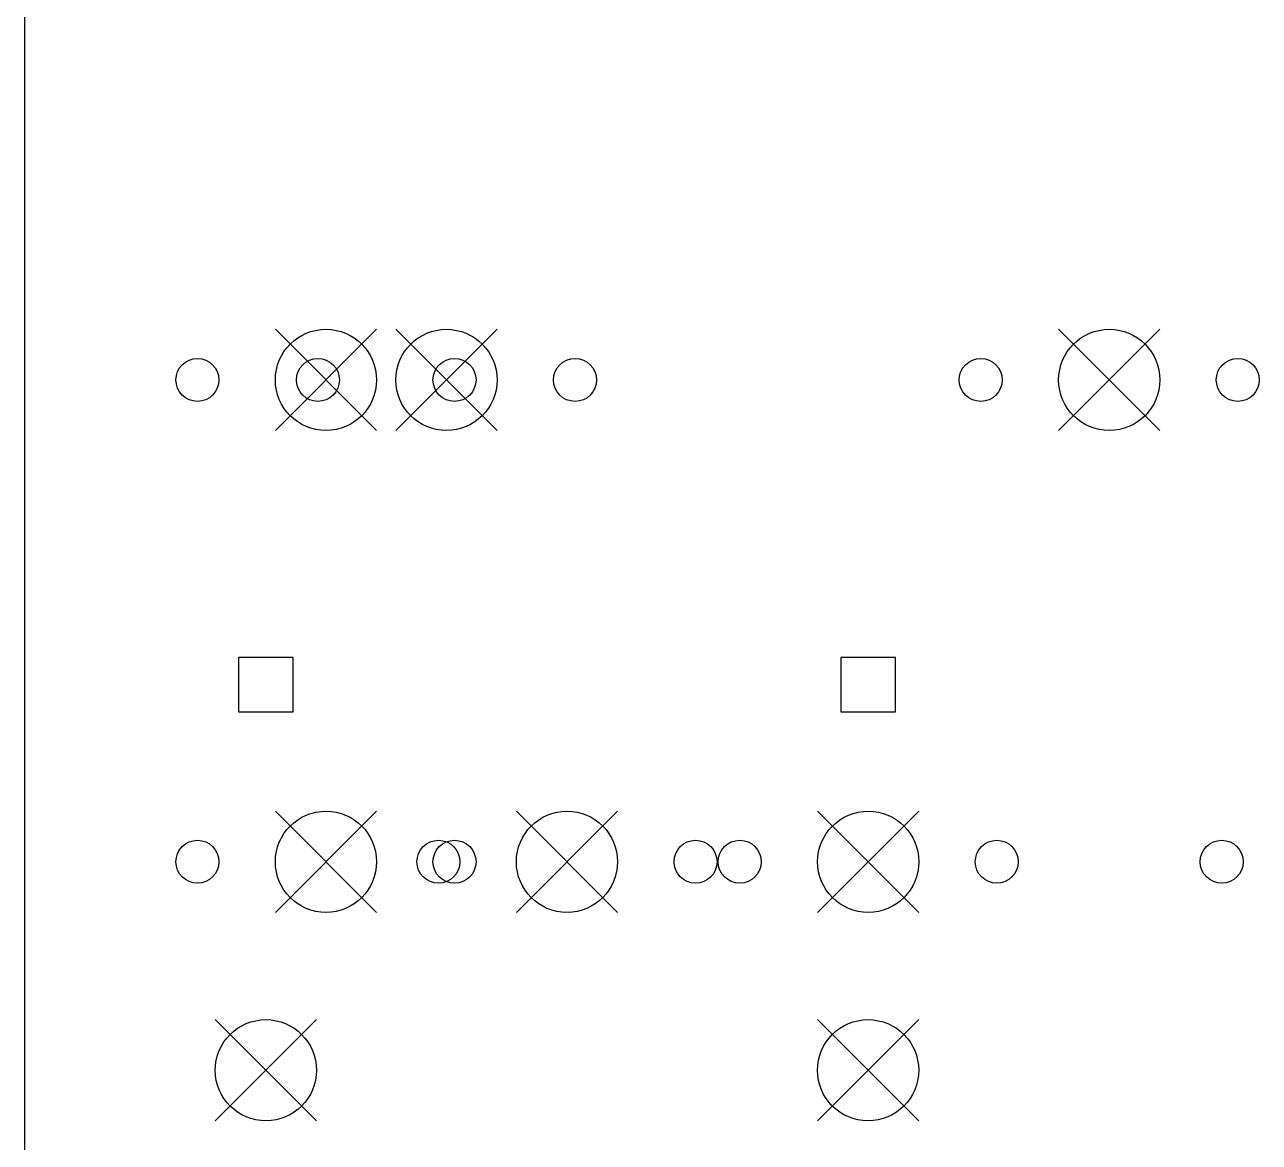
# Model space of a CAD drawing. Extents: x 35 to 385, y -225 to -55.
# Drawn here: x 37.15 to 85.94, y -184.44 to -140.26 of the extents above; entities that cross this region are included whole.
import ezdxf

# ---------------------------------------------------------------- set-up
doc = ezdxf.new("R2010")
doc.units = 0
doc.layers.add('BLACK', color=7, linetype='CONTINUOUS')

msp = doc.modelspace()

# ---------------------------------------------------------------- linework, layer by layer
at = {"layer": 'BLACK', "linetype": 'CONTINUOUS'}
for p, q in [((37.1475, -198.626), (37.1475, -58.6236)), ((47.0538, -152.305), (51.0538, -156.305)), ((51.0538, -152.305), (47.0538, -156.305)), ((51.8162, -152.305), (55.8162, -156.305)), ((55.8162, -152.305), (51.8162, -156.305)), ((78.01, -152.305), (82.01, -156.305)), ((82.01, -152.305), (78.01, -156.305)), ((47.7571, -165.277), (45.6004, -165.277)), ((45.6004, -165.277), (45.6004, -167.433)), ((47.7571, -167.433), (47.7571, -165.277)), ((71.5571, -165.277), (69.4004, -165.277)), ((69.4004, -165.277), (69.4004, -167.433)), ((71.5571, -167.433), (71.5571, -165.277)), ((45.6004, -167.433), (47.7571, -167.433)), ((69.4004, -167.433), (71.5571, -167.433)), ((47.0538, -171.355), (51.0538, -175.355)), ((51.0538, -171.355), (47.0538, -175.355)), ((56.5787, -171.355), (60.5787, -175.355)), ((60.5787, -171.355), (56.5787, -175.355)), ((68.485, -171.355), (72.485, -175.355)), ((72.485, -171.355), (68.485, -175.355)), ((44.6788, -179.595), (48.6788, -183.595)), ((48.6788, -179.595), (44.6788, -183.595)), ((68.4787, -179.595), (72.4787, -183.595)), ((72.4787, -179.595), (68.4787, -183.595))]:
    msp.add_line(p, q, dxfattribs=at)
at = {"layer": 'BLACK'}
for centre, radius in [((49.0538, -154.305), 2), ((53.8162, -154.305), 2), ((80.01, -154.305), 2), ((43.9737, -154.305), 0.85), ((48.7362, -154.305), 0.85), ((54.1337, -154.305), 0.85), ((58.8962, -154.305), 0.85), ((74.93, -154.305), 0.85), ((85.09, -154.305), 0.85), ((49.0538, -173.355), 2), ((58.5787, -173.355), 2), ((70.485, -173.355), 2), ((43.9737, -173.355), 0.85), ((53.4987, -173.355), 0.85), ((54.1337, -173.355), 0.85), ((63.6587, -173.355), 0.85), ((65.405, -173.355), 0.85), ((75.565, -173.355), 0.85), ((84.455, -173.355), 0.85), ((46.6788, -181.595), 2), ((70.4787, -181.595), 2)]:
    msp.add_circle(centre, radius, dxfattribs=at)

doc.saveas('drawing.dxf')
